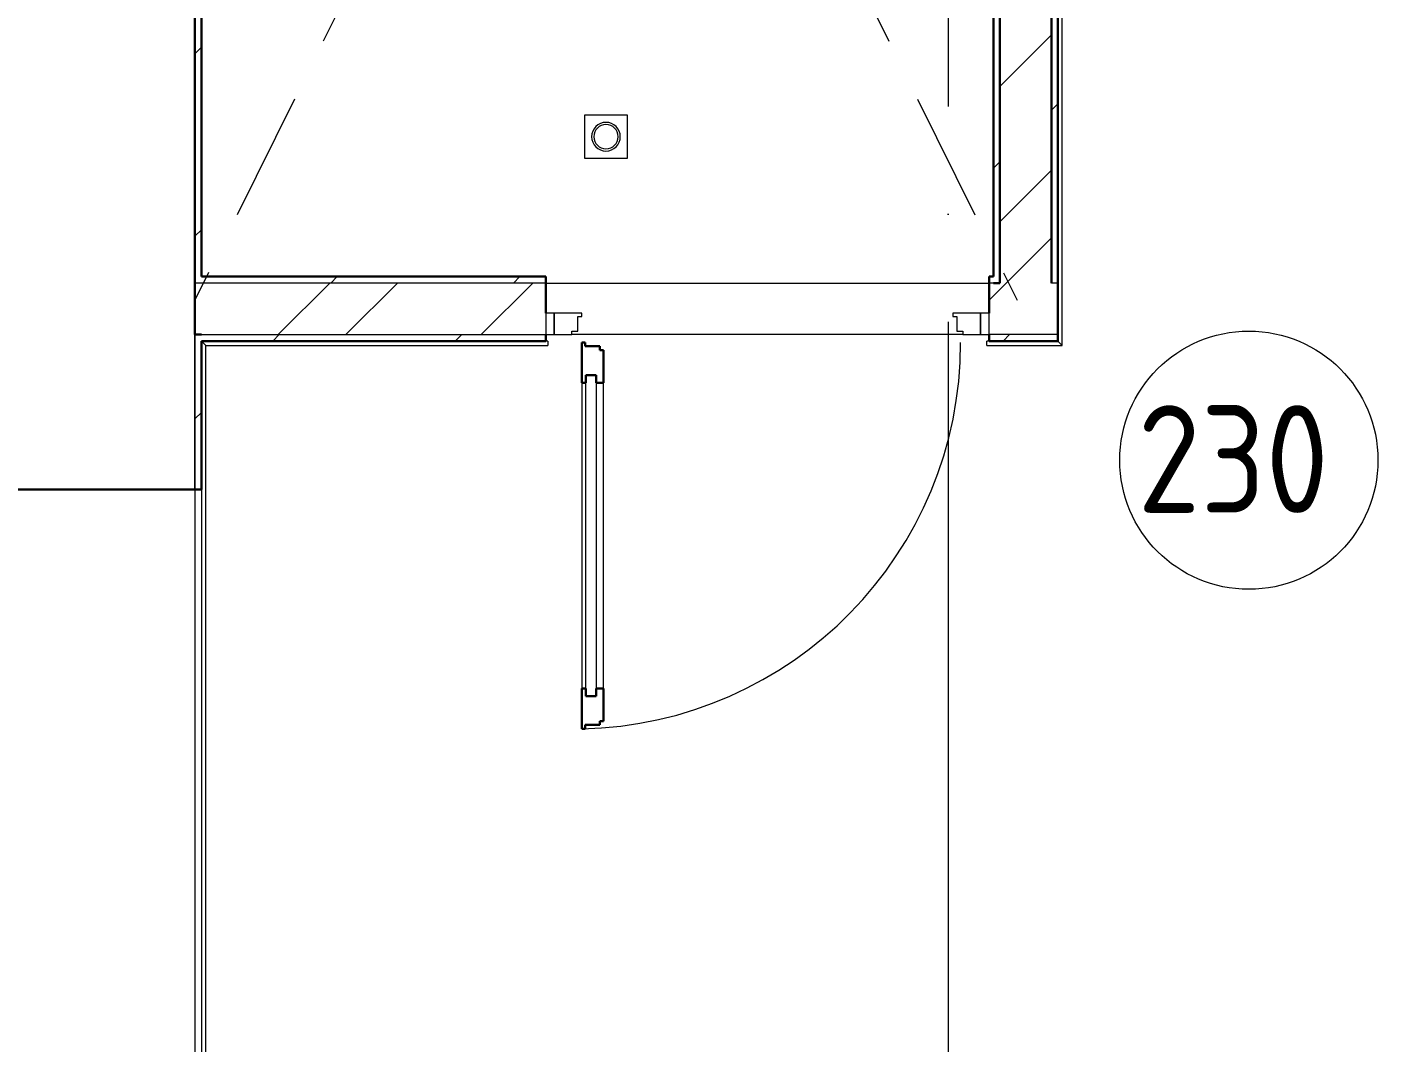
# Model space of a CAD drawing. Header units: millimetres. Extents: x -88595 to 880822, y -1054509 to -148035.
# Drawn here: x 295723 to 298862, y -249678 to -247317 of the extents above; entities that cross this region are included whole.
import ezdxf

# ---------------------------------------------------------------- set-up
doc = ezdxf.new("R2010")
doc.units = ezdxf.units.MM
doc.linetypes.add('ADSK_Линия сетки', pattern=[25, 20, -2.5, 0, -2.5])
doc.linetypes.add('ADSK_Сверху', pattern=[4.5, 3, -1.5])
for name, color, linetype, lineweight in [('Двери', 7, 'Continuous', 9), ('Линии', 7, 'Continuous', 9), ('Марки помещений', 7, 'Continuous', 20), ('Оборудование', 7, 'Continuous', 18), ('Ограждение', 7, 'Continuous', 9), ('Оси', 7, 'Continuous', 9), ('Сантехника', 7, 'Continuous', 18), ('Стены внутренние', 7, 'Continuous', 18), ('Стены наружные', 7, 'Continuous', 18), ('Стены штриховка', 7, 'Continuous', 9)]:
    doc.layers.add(name, color=color, linetype=linetype, lineweight=lineweight)
doc.layers.add('Двери открывание', color=7, linetype='Continuous', lineweight=9, true_color=0xc0c0c0)
doc.styles.add('GOST Common_2', font='GOST_Common.ttf', dxfattribs={"width": 0.9, "height": 350})

# ---------------------------------------------------------------- blocks, each defined once
blk = doc.blocks.new('2 этаж')
at = {"layer": 'Двери'}
for p, q in [((326262.5, 679826.5), (326262.5, 679776.5)), ((326282.5, 679826.5), (326262.5, 679826.5)), ((326282.5, 679776.5), (326282.5, 679826.5)), ((326346.5, 679826.5), (326282.5, 679826.5)), ((326282.5, 679826.5), (326282.5, 679776.5)), ((326346.5, 679818.5), (326346.5, 679826.5)), ((327272.5, 679826.5), (327208.5, 679826.5)), ((327208.5, 679826.5), (327208.5, 679818.5)), ((327292.5, 679826.5), (327272.5, 679826.5)), ((327272.5, 679826.5), (327272.5, 679776.5)), ((327272.5, 679776.5), (327272.5, 679826.5)), ((327292.5, 679776.5), (327292.5, 679826.5)), ((326337.5, 679784.5), (326337.5, 679818.5)), ((326337.5, 679818.5), (326346.5, 679818.5)), ((327208.5, 679818.5), (327217.5, 679818.5)), ((327217.5, 679818.5), (327217.5, 679784.5)), ((326262.5, 679776.5), (326282.5, 679776.5)), ((326282.5, 679776.5), (326323.5, 679776.5)), ((326323.5, 679776.5), (326323.5, 679784.5)), ((326323.5, 679784.5), (326337.5, 679784.5)), ((327217.5, 679784.5), (327231.5, 679784.5)), ((327231.5, 679784.5), (327231.5, 679776.5)), ((327231.5, 679776.5), (327272.5, 679776.5)), ((327272.5, 679776.5), (327292.5, 679776.5)), ((326355.5, 679682.5), (326379.5, 679682.5)), ((326355.5, 678936.5), (326355.5, 679682.5)), ((326379.5, 679682.5), (326379.5, 678936.5)), ((326346.5, 679664.5), (326346.5, 678954.5)), ((326396.5, 678954.5), (326396.5, 679664.5)), ((326379.5, 678936.5), (326355.5, 678936.5))]:
    blk.add_line(p, q, dxfattribs=at)
at = {"layer": 'Двери', "lineweight": 30}
for p, q in [((326354.5, 679758.5), (326346.5, 679758.5)), ((326346.5, 679758.5), (326346.5, 679664.5)), ((326354.5, 679749.5), (326354.5, 679758.5)), ((326388.5, 679749.5), (326354.5, 679749.5)), ((326388.5, 679740.5), (326388.5, 679749.5)), ((326396.5, 679740.5), (326388.5, 679740.5)), ((326396.5, 679664.5), (326396.5, 679740.5)), ((326355.5, 679682.5), (326355.5, 679664.5)), ((326379.5, 679682.5), (326355.5, 679682.5)), ((326379.5, 679664.5), (326379.5, 679682.5)), ((326355.5, 679664.5), (326346.5, 679664.5)), ((326396.5, 679664.5), (326379.5, 679664.5)), ((326346.5, 678954.5), (326346.5, 678860.5)), ((326355.5, 678954.5), (326346.5, 678954.5)), ((326355.5, 678936.5), (326355.5, 678954.5)), ((326379.5, 678954.5), (326379.5, 678936.5)), ((326396.5, 678954.5), (326379.5, 678954.5)), ((326396.5, 678878.5), (326396.5, 678954.5)), ((326379.5, 678936.5), (326355.5, 678936.5)), ((326346.5, 678860.5), (326354.5, 678860.5)), ((326354.5, 678860.5), (326354.5, 678869.5)), ((326354.5, 678869.5), (326388.5, 678869.5)), ((326388.5, 678869.5), (326388.5, 678878.5)), ((326388.5, 678878.5), (326396.5, 678878.5))]:
    blk.add_line(p, q, dxfattribs=at)
at = {"layer": 'Двери открывание'}
blk.add_arc((326328.5, 679758.5), 898, 271.1485, 0, dxfattribs=at)
at = {"layer": 'Линии', "linetype": 'ADSK_Сверху', "ltscale": 100}
for p, q in [((326078, 681130.5), (325447.5, 679856.5)), ((326727.4, 681130.5), (327357.5, 679856.5))]:
    blk.add_line(p, q, dxfattribs=at)
at = {"layer": 'Марки помещений'}
blk.add_circle((327896.1, 679484.7), 300, dxfattribs=at)
at = {"layer": 'Ограждение'}
for p, q in [((327462.5, 679751.5), (327462.5, 682556.5)), ((325472.5, 679751.5), (325462.5, 679761.5)), ((326267.5, 679761.5), (326262.5, 679761.5)), ((326267.5, 679761.5), (326267.5, 679751.5)), ((327287.5, 679751.5), (327287.5, 679761.5)), ((327292.5, 679761.5), (327287.5, 679761.5)), ((327452.5, 679761.5), (327462.5, 679751.5)), ((325472.5, 677576.5), (325472.5, 679751.5)), ((325472.5, 679751.5), (326267.5, 679751.5)), ((327287.5, 679751.5), (327462.5, 679751.5))]:
    blk.add_line(p, q, dxfattribs=at)
at = {"layer": 'Оси', "linetype": 'ADSK_Линия сетки', "ltscale": 100}
for p, q in [((325447.5, 697307.1), (325447.5, 631330.4)), ((327197.5, 697307.1), (327197.5, 631330.4))]:
    blk.add_line(p, q, dxfattribs=at)
at = {"layer": 'Сантехника'}
for p, q in [((326352.5, 680286.5), (326352.5, 680186.5)), ((326452.5, 680286.5), (326352.5, 680286.5)), ((326452.5, 680186.5), (326452.5, 680286.5)), ((326352.5, 680186.5), (326452.5, 680186.5))]:
    blk.add_line(p, q, dxfattribs=at)
for radius, start, end in [(33.3, 0, 180), (28.3, 0, 180), (33.3, 180, 0), (28.3, 180, 0)]:
    blk.add_arc((326402.5, 680236.5), radius, start, end, dxfattribs=at)
at = {"layer": 'Стены внутренние'}
blk.add_line((325447.5, 679416.5), (325447.5, 679776.5), dxfattribs=at)
at = {"layer": 'Стены внутренние', "lineweight": 30}
blk.add_line((325447.5, 679416.5), (324745.5, 679416.5), dxfattribs=at)
at = {"layer": 'Стены наружные', "lineweight": 30}
for p, q in [((327437.5, 682256.5), (327437.5, 679896.5)), ((327452.5, 679761.5), (327452.5, 682256.5)), ((325447.5, 679776.5), (325447.5, 681641.5)), ((327317.5, 679896.5), (327317.5, 681561.5)), ((325462.5, 681546.5), (325462.5, 679911.5)), ((327302.5, 679911.5), (327302.5, 681546.5)), ((326262.5, 679911.5), (325462.5, 679911.5)), ((326262.5, 679911.5), (326262.5, 679826.5)), ((327292.5, 679911.5), (327292.5, 679826.5)), ((327302.5, 679911.5), (327292.5, 679911.5)), ((327302.5, 679896.5), (327317.5, 679896.5)), ((325447.5, 679776.5), (325462.5, 679776.5)), ((325462.5, 679761.5), (325462.5, 679416.5)), ((325462.5, 679761.5), (326262.5, 679761.5)), ((326262.5, 679776.5), (326262.5, 679761.5)), ((327292.5, 679776.5), (327292.5, 679761.5)), ((327292.5, 679761.5), (327452.5, 679761.5)), ((325447.5, 679416.5), (325462.5, 679416.5))]:
    blk.add_line(p, q, dxfattribs=at)
at = {"layer": 'Стены наружные', "linetype": 'Continuous', "lineweight": 9}
for p, q in [((327317.5, 680352.9), (327437.5, 680472.9)), ((325447.5, 680429.4), (325462.5, 680444.4)), ((327437.5, 680298), (327452.5, 680313)), ((327302.5, 680163), (327317.5, 680178)), ((327317.5, 680038.6), (327437.5, 680158.6)), ((325447.5, 680005.1), (325462.5, 680020.1)), ((327332.6, 679896.5), (327437.5, 680001.4)), ((325641.1, 679776.5), (325761.1, 679896.5)), ((325763.2, 679896.5), (325778.2, 679911.5)), ((325798.2, 679776.5), (325918.2, 679896.5)), ((326112.5, 679776.5), (326232.5, 679896.5)), ((326187.4, 679896.5), (326202.4, 679911.5)), ((327292.5, 679856.4), (327332.6, 679896.5)), ((325628.2, 679761.5), (325643.2, 679776.5)), ((326052.4, 679761.5), (326067.4, 679776.5)), ((327325.2, 679761.5), (327340.2, 679776.5)), ((325447.5, 679580.8), (325462.5, 679595.8))]:
    blk.add_line(p, q, dxfattribs=at)
at = {"layer": 'Стены наружные'}
for p, q in [((326262.5, 679896.5), (327292.5, 679896.5)), ((327231.5, 679776.5), (326323.5, 679776.5)), ((325462.5, 679416.5), (325462.5, 678086.5))]:
    blk.add_line(p, q, dxfattribs=at)
at = {"layer": 'Стены штриховка'}
for p, q in [((326262.5, 679896.5), (325447.5, 679896.5)), ((327302.5, 679896.5), (327292.5, 679896.5)), ((327452.5, 679896.5), (327437.5, 679896.5)), ((325462.5, 679776.5), (326262.5, 679776.5)), ((327452.5, 679776.5), (327292.5, 679776.5))]:
    blk.add_line(p, q, dxfattribs=at)
at = {"layer": 'Марки помещений', "style": 'GOST Common_2', "width": 0.9}
blk.add_text('230', height=250, dxfattribs=at).set_placement((327637.3, 679362.4))

msp = doc.modelspace()

# ---------------------------------------------------------------- block references
at = {"layer": 'Оборудование', "color": 5, "true_color": 0x0000ff}
msp.add_blockref('2 этаж', (-29334.2, -927808.4), dxfattribs=at)

doc.saveas('drawing.dxf')
